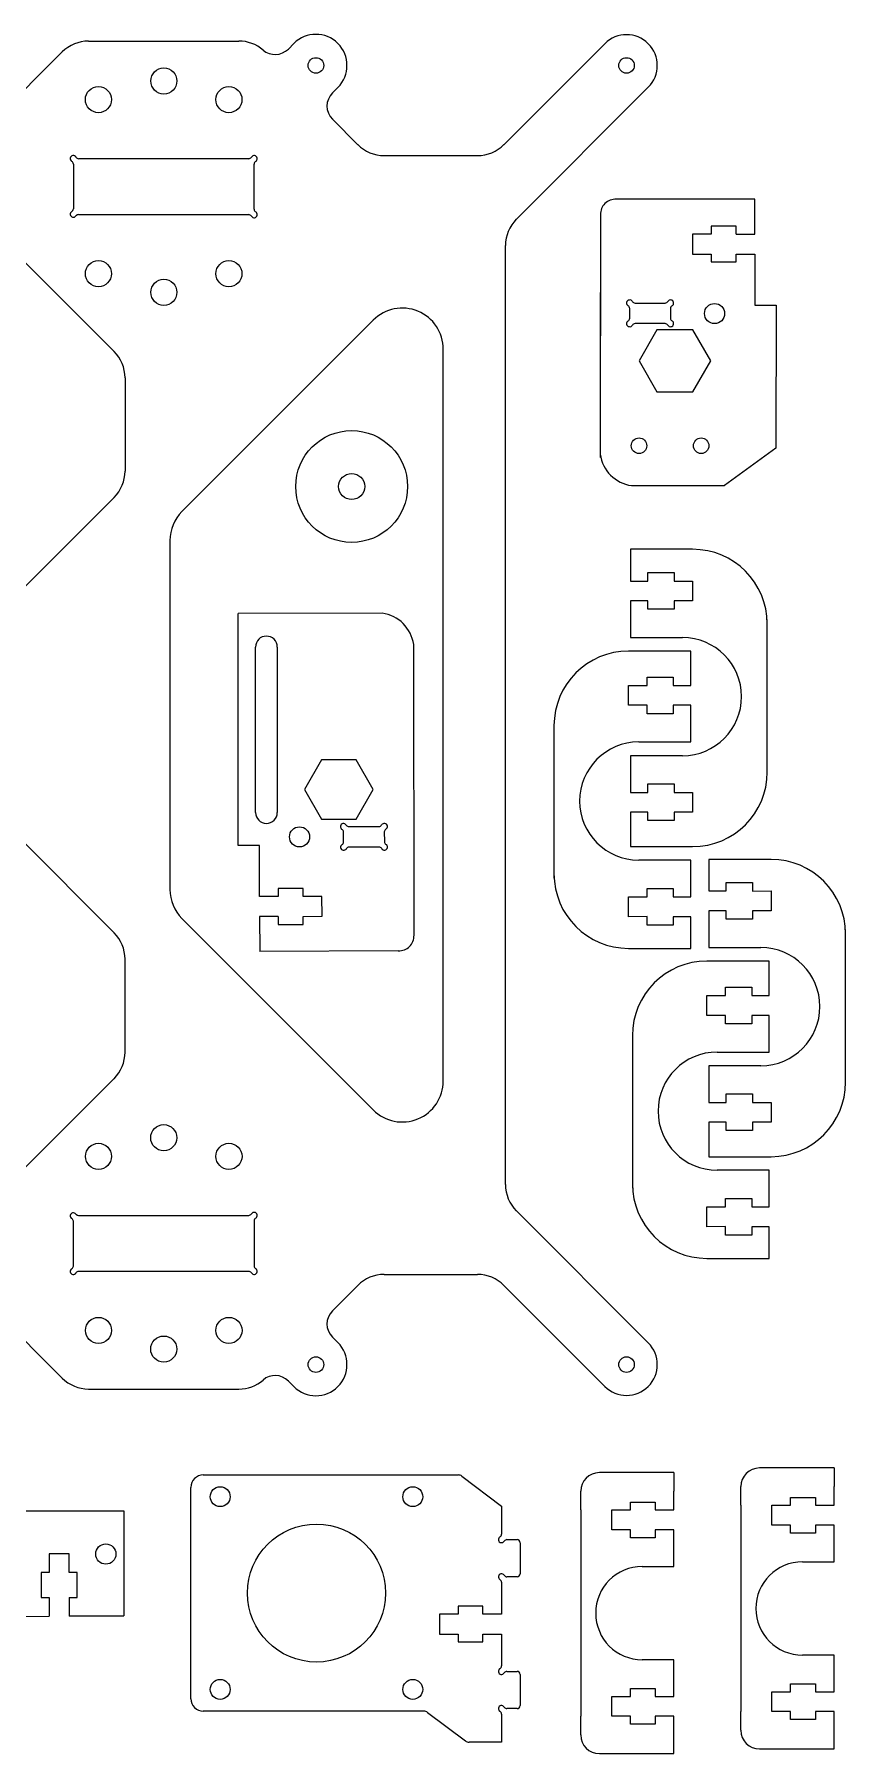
# Model space of a CAD drawing. Header units: millimetres. Extents: x 705 to 1064, y 390 to 812.
# Drawn here: x 933.5 to 1064.1, y 389.9 to 666.5 of the extents above; entities that cross this region are included whole.
import ezdxf

# ---------------------------------------------------------------- set-up
doc = ezdxf.new("R2010")
doc.units = ezdxf.units.MM
doc.header["$PDSIZE"] = -1
doc.layers.add('WHITE', color=7, linetype='Continuous', true_color=0xffffff)

msp = doc.modelspace()

# ---------------------------------------------------------------- linework, layer by layer
at = {"color": 7, "linetype": 'Continuous', "lineweight": 15}
for p, q in [((942.2, 665.42), (966.38, 665.42)), ((975.25, 665.03), (974.36, 664.13)), ((1025.29, 665), (1009.05, 648.75)), ((921.79, 647.49), (937.96, 663.67)), ((981.45, 657.08), (982.32, 657.96)), ((1011.05, 636.75), (1032.29, 658)), ((981.45, 652.84), (985.53, 648.75)), ((939.74, 645.63), (939.74, 638.44)), ((967.97, 646.5), (940.6, 646.5)), ((968.84, 638.36), (968.84, 645.63)), ((989.77, 647), (1004.8, 647)), ((940.55, 637.5), (967.97, 637.5)), ((929.81, 631.98), (946.3, 615.49)), ((1009.29, 481.48), (1009.29, 632.51)), ((988.02, 620.53), (957.22, 589.73)), ((999.29, 498.13), (999.29, 615.86)), ((948.06, 611.25), (948.06, 596.25)), ((931.05, 576.75), (946.3, 592.01)), ((955.29, 585.06), (955.29, 528.93)), ((1029.43, 583.66), (1029.43, 578.56)), ((1039.43, 583.66), (1029.43, 583.66)), ((1029.43, 578.56), (1032.23, 578.56)), ((1032.23, 579.91), (1036.43, 579.91)), ((1032.23, 578.56), (1032.23, 579.91)), ((1036.43, 579.91), (1036.43, 578.55)), ((1036.43, 578.55), (1039.43, 578.56)), ((1039.43, 578.56), (1039.43, 575.36)), ((1032.23, 575.36), (1029.43, 575.36)), ((1029.43, 575.36), (1029.43, 569.46)), ((1032.23, 574.01), (1032.23, 575.36)), ((1036.43, 575.36), (1036.43, 574.01)), ((1039.43, 575.36), (1036.43, 575.36)), ((1036.43, 574.01), (1032.23, 574.01)), ((1051.43, 547.83), (1051.43, 572.37)), ((1039.11, 567.29), (1029.11, 567.29)), ((1029.43, 569.46), (1037.8, 569.46)), ((1039.11, 561.76), (1039.11, 567.29)), ((1029.11, 561.76), (1032.11, 561.76)), ((1029.11, 558.56), (1029.11, 561.76)), ((1032.11, 563.11), (1036.31, 563.11)), ((1032.11, 561.76), (1032.11, 563.11)), ((1036.31, 563.11), (1036.31, 561.76)), ((1036.31, 561.76), (1039.11, 561.76)), ((1032.11, 558.56), (1029.11, 558.56)), ((1032.11, 557.21), (1032.11, 558.56)), ((1036.31, 557.21), (1032.11, 557.21)), ((1036.31, 558.56), (1036.31, 557.21)), ((1039.11, 558.56), (1036.31, 558.56)), ((1039.11, 552.66), (1039.11, 558.56)), ((1017.11, 555.29), (1017.11, 530.76)), ((1029.43, 550.46), (1029.43, 544.56)), ((1037.8, 550.46), (1029.43, 550.46)), ((1030.74, 552.66), (1039.11, 552.66)), ((1032.23, 545.91), (1036.43, 545.91)), ((1032.23, 544.56), (1032.23, 545.91)), ((1036.43, 545.91), (1036.43, 544.56)), ((1029.43, 544.56), (1032.23, 544.56)), ((1036.43, 544.56), (1039.43, 544.56)), ((1039.43, 544.56), (1039.43, 541.36)), ((1029.43, 541.36), (1029.43, 535.83)), ((1032.23, 541.36), (1029.43, 541.36)), ((1032.23, 540.01), (1032.23, 541.36)), ((1036.43, 540.01), (1032.23, 540.01)), ((1039.43, 541.36), (1036.43, 541.36)), ((1036.43, 541.36), (1036.43, 540.01)), ((931.05, 537.24), (946.3, 521.98)), ((1029.43, 535.83), (1039.43, 535.83)), ((1039.11, 533.66), (1030.74, 533.66)), ((1039.11, 527.76), (1039.11, 533.66)), ((1042.05, 533.78), (1042.05, 528.69)), ((1052.05, 533.78), (1042.05, 533.78)), ((1032.11, 529.11), (1036.31, 529.11)), ((1032.11, 527.76), (1032.11, 529.11)), ((1036.31, 529.11), (1036.31, 527.76)), ((1042.05, 528.69), (1044.85, 528.69)), ((1044.85, 530.04), (1049.05, 530.04)), ((1044.85, 528.69), (1044.85, 530.04)), ((1049.05, 530.04), (1049.05, 528.67)), ((1049.05, 528.67), (1052.05, 528.69)), ((1052.05, 528.69), (1052.05, 525.49)), ((1029.11, 527.76), (1032.11, 527.76)), ((1029.11, 524.56), (1029.11, 527.76)), ((1036.31, 527.76), (1039.11, 527.76)), ((988.02, 493.46), (957.22, 524.26)), ((1032.11, 524.58), (1029.11, 524.56)), ((1032.11, 523.21), (1032.11, 524.58)), ((1036.31, 523.21), (1032.11, 523.21)), ((1036.31, 524.56), (1036.31, 523.21)), ((1039.11, 524.56), (1036.31, 524.56)), ((1039.11, 519.46), (1039.11, 524.56)), ((1044.85, 525.49), (1042.05, 525.49)), ((1042.05, 525.49), (1042.05, 519.59)), ((1044.85, 524.14), (1044.85, 525.49)), ((1049.05, 524.14), (1044.85, 524.14)), ((1049.05, 525.49), (1049.05, 524.14)), ((1052.05, 525.49), (1049.05, 525.49)), ((1064.05, 497.95), (1064.05, 522.49)), ((948.06, 502.74), (948.06, 517.74)), ((1029.11, 519.46), (1039.11, 519.46)), ((1051.73, 517.42), (1041.73, 517.42)), ((1042.05, 519.59), (1050.42, 519.59)), ((1051.73, 511.88), (1051.73, 517.42)), ((1041.73, 511.88), (1044.73, 511.88)), ((1041.73, 508.68), (1041.73, 511.88)), ((1044.73, 513.23), (1048.93, 513.23)), ((1044.73, 511.88), (1044.73, 513.23)), ((1048.93, 513.23), (1048.93, 511.88)), ((1048.93, 511.88), (1051.73, 511.88)), ((1044.73, 508.68), (1041.73, 508.68)), ((1044.73, 507.33), (1044.73, 508.68)), ((1048.93, 507.33), (1044.73, 507.33)), ((1048.93, 508.68), (1048.93, 507.33)), ((1051.73, 508.68), (1048.93, 508.68)), ((1051.73, 502.78), (1051.73, 508.68)), ((1029.73, 505.42), (1029.73, 480.88)), ((1043.36, 502.78), (1051.73, 502.78)), ((929.81, 482.01), (946.3, 498.5)), ((1042.05, 500.59), (1042.05, 494.69)), ((1050.42, 500.59), (1042.05, 500.59)), ((1044.85, 496.04), (1049.05, 496.04)), ((1044.85, 494.69), (1044.85, 496.04)), ((1049.05, 496.04), (1049.05, 494.69)), ((1042.05, 494.69), (1044.85, 494.69)), ((1049.05, 494.69), (1052.05, 494.69)), ((1052.05, 494.69), (1052.05, 491.49)), ((1042.05, 491.49), (1042.05, 485.95)), ((1044.85, 491.49), (1042.05, 491.49)), ((1044.85, 490.14), (1044.85, 491.49)), ((1049.05, 490.14), (1044.85, 490.14)), ((1052.05, 491.49), (1049.05, 491.49)), ((1049.05, 491.49), (1049.05, 490.14)), ((1042.05, 485.95), (1052.05, 485.95)), ((1051.73, 483.78), (1043.36, 483.78)), ((1051.73, 477.88), (1051.73, 483.78)), ((1044.73, 479.23), (1048.93, 479.23)), ((1044.73, 477.88), (1044.73, 479.23)), ((1048.93, 479.23), (1048.93, 477.88)), ((940.55, 476.5), (967.97, 476.5)), ((1011.05, 477.24), (1032.29, 456)), ((1041.73, 477.88), (1044.73, 477.88)), ((1041.73, 474.68), (1041.73, 477.88)), ((1048.93, 477.88), (1051.73, 477.88)), ((939.74, 468.36), (939.74, 475.55)), ((968.84, 475.63), (968.84, 468.36)), ((1044.73, 474.7), (1041.73, 474.68)), ((1044.73, 473.33), (1044.73, 474.7)), ((1048.93, 473.33), (1044.73, 473.33)), ((1048.93, 474.68), (1048.93, 473.33)), ((1051.73, 474.68), (1048.93, 474.68)), ((1051.73, 469.59), (1051.73, 474.68)), ((967.97, 467.5), (940.6, 467.5)), ((1041.73, 469.59), (1051.73, 469.59)), ((921.79, 466.5), (937.96, 450.33)), ((981.45, 461.15), (985.53, 465.24)), ((989.77, 467), (1004.8, 467)), ((1025.29, 449), (1009.05, 465.24)), ((982.32, 456.03), (981.45, 456.91)), ((942.2, 448.57), (966.38, 448.57)), ((974.36, 449.86), (975.25, 448.96))]:
    msp.add_line(p, q, dxfattribs=at)
for p, q in [((1049.44, 639.98), (1027.14, 639.97)), ((1049.44, 639.98), (1027.14, 639.97)), ((1024.59, 637.48), (1024.54, 612.52)), ((1024.59, 637.48), (1024.54, 598.42)), ((1046.43, 634.37), (1049.43, 634.37)), ((1046.43, 634.37), (1049.43, 634.37)), ((1046.43, 631.16), (1049.43, 631.16)), ((1046.43, 631.16), (1049.43, 631.16)), ((1052.84, 599.93), (1044.58, 593.9)), ((1052.84, 599.93), (1044.58, 593.9)), ((1029.58, 593.9), (1044.58, 593.9)), ((1029.58, 593.9), (1044.58, 593.9)), ((989.47, 573.37), (966.25, 573.32)), ((989.47, 573.37), (966.25, 573.32)), ((994.58, 521.57), (994.53, 568.35)), ((994.58, 521.57), (994.53, 568.35)), ((972.72, 527.81), (969.71, 527.8)), ((972.72, 527.81), (969.71, 527.8)), ((972.73, 524.59), (969.73, 524.58)), ((972.73, 524.59), (969.73, 524.58)), ((992.04, 519.07), (969.75, 518.98)), ((992.04, 519.07), (969.75, 518.98)), ((867.44, 428.97), (947.87, 428.96)), ((867.44, 428.97), (947.87, 428.96)), ((947.87, 428.96), (947.88, 412.1)), ((947.87, 428.96), (947.88, 412.1)), ((935.83, 415.04), (935.83, 412.03)), ((935.83, 415.04), (935.83, 412.03)), ((939.05, 415.04), (939.05, 412.03)), ((939.05, 415.04), (939.05, 412.03)), ((939.05, 412.08), (947.88, 412.1)), ((939.05, 412.08), (947.88, 412.1))]:
    msp.add_line(p, q)
at = {"linetype": 'ByBlock'}
for p, q in [((969.06, 552.32), (969.06, 567.94)), ((969.06, 552.32), (969.06, 567.94)), ((972.56, 567.94), (972.56, 552.32)), ((972.56, 567.94), (972.56, 552.32)), ((969.06, 541.32), (969.06, 556.94)), ((969.06, 541.32), (969.06, 556.94)), ((972.56, 556.94), (972.56, 541.32)), ((972.56, 556.94), (972.56, 541.32)), ((1002.29, 434.55), (1008.66, 429.75)), ((1036.42, 435.12), (1036.42, 432.12)), ((1036.42, 435.12), (1036.42, 432.12)), ((1062.2, 435.87), (1062.2, 432.87)), ((1062.2, 435.87), (1062.2, 432.87)), ((1021.41, 429.12), (1021.41, 432.12)), ((1021.41, 429.12), (1021.41, 432.12)), ((1047.19, 429.87), (1047.19, 432.87)), ((1047.19, 429.87), (1047.19, 432.87)), ((996.75, 396.55), (1002.86, 391.95)), ((1021.41, 392.92), (1021.41, 395.92)), ((1021.41, 392.92), (1021.41, 395.92)), ((1047.19, 393.67), (1047.19, 396.67)), ((1047.19, 393.67), (1047.19, 396.67)), ((1036.42, 389.92), (1036.42, 392.92)), ((1036.42, 389.92), (1036.42, 392.92)), ((1062.2, 390.67), (1062.2, 393.67)), ((1062.2, 390.67), (1062.2, 393.67))]:
    msp.add_line(p, q, dxfattribs=at)
for points in [[(1049.43, 634.37), (1049.44, 639.98)], [(1049.43, 634.37), (1049.44, 639.98)], [(1049.43, 631.16), (1049.43, 622.95), (1052.86, 622.95)], [(1049.43, 631.16), (1049.43, 622.95), (1052.86, 622.95)], [(1052.86, 622.95), (1052.84, 599.93)], [(1052.86, 622.95), (1052.84, 599.93)], [(966.27, 535.99), (966.25, 573.32)], [(966.27, 535.99), (966.25, 573.32)], [(969.71, 527.8), (969.68, 536), (966.27, 535.99)], [(969.71, 527.8), (969.68, 536), (966.27, 535.99)], [(969.73, 524.58), (969.75, 518.98)], [(969.73, 524.58), (969.75, 518.98)], [(926.92, 411.99), (935.83, 412.03)], [(926.92, 411.99), (935.83, 412.03)]]:
    msp.add_lwpolyline(points)
for points in [[(1039.46, 608.97), (1042.35, 613.97), (1039.46, 618.97), (1033.69, 618.97), (1030.8, 613.97), (1033.69, 608.97)], [(985.24, 540.24), (988, 545.02), (985.24, 549.81), (979.71, 549.81), (976.95, 545.02), (979.71, 540.24)]]:
    msp.add_lwpolyline(points, close=True)
at = {"color": 7, "linetype": 'Continuous', "lineweight": 15}
for centre, radius in [((954.31, 659), 2.1), ((978.79, 661.5), 1.25), ((1028.79, 661.5), 1.25), ((943.78, 656), 2.1), ((964.78, 656), 2.1), ((943.78, 628), 2.1), ((964.78, 628), 2.1), ((954.31, 625), 2.1), ((984.54, 593.76), 9), ((984.54, 593.76), 2.1), ((954.29, 489), 2.1), ((943.79, 486), 2.1), ((964.79, 486), 2.1), ((943.79, 458), 2.1), ((964.79, 458), 2.1), ((954.29, 455), 2.1), ((978.79, 452.5), 1.25), ((1028.79, 452.5), 1.25)]:
    msp.add_circle(centre, radius, dxfattribs=at)
for centre, radius in [((1042.96, 621.58), 1.62), ((1042.96, 621.58), 1.62), ((1030.8, 600.32), 1.25), ((1040.8, 600.32), 1.25), ((976.15, 537.39), 1.62), ((976.15, 537.39), 1.62), ((944.97, 422.03), 1.63), ((944.97, 422.03), 1.63)]:
    msp.add_circle(centre, radius)
for centre, radius, start, end in [((942.2, 659.42), 6, 90, 135.0001), ((966.38, 659.42), 6, 49.3862, 90), ((972.23, 666.26), 3, 229.3862, 315), ((978.79, 661.5), 5, 315, 135), ((1028.79, 661.5), 4.95, 315, 135), ((983.57, 654.96), 3, 135, 225), ((989.77, 653), 6, 225, 270.0001), ((1004.8, 653), 6, 270, 315), ((939.74, 646.5), 0.5, 30, 240), ((939.24, 645.63), 0.5, 0, 60), ((940.6, 647), 0.5, 210, 270), ((967.97, 647), 0.5, 270, 330), ((968.84, 646.5), 0.5, 300, 150), ((969.34, 645.63), 0.5, 120, 180), ((939.74, 637.57), 0.5, 120, 324.6125), ((939.24, 638.44), 0.5, 300, 360), ((940.55, 637), 0.5, 90, 144.6125), ((967.97, 637), 0.5, 30, 90), ((968.84, 637.5), 0.5, 210, 60), ((969.34, 638.36), 0.5, 180, 240), ((1015.29, 632.51), 6, 135, 180), ((992.69, 615.86), 6.6, 0.0001, 134.9999), ((942.06, 611.25), 6, 360, 45), ((942.06, 596.25), 6, 315, 0), ((961.89, 585.06), 6.6, 135, 180), ((1039.43, 571.66), 12, 0, 90), ((1029.11, 555.29), 12, 90, 180), ((1037.8, 559.96), 9.5, 270, 90), ((1030.74, 543.16), 9.5, 90, 270), ((1039.43, 547.83), 12, 270, 0), ((1029.11, 531.46), 12, 180, 270), ((1052.05, 521.78), 12, 0, 90), ((961.89, 528.93), 6.6, 180, 225), ((942.06, 517.74), 6, 0, 45), ((1041.73, 505.42), 12, 90, 180), ((1050.42, 510.09), 9.5, 270, 90), ((942.06, 502.74), 6, 315, 0), ((1043.36, 493.28), 9.5, 90, 270), ((992.69, 498.13), 6.6, 225.0001, 359.9999), ((1052.05, 497.95), 12, 270, 0), ((1015.29, 481.48), 6, 180, 225), ((1041.73, 481.59), 12, 180, 270), ((939.74, 476.42), 0.5, 35.3875, 240), ((939.24, 475.55), 0.5, 0, 60), ((940.55, 477), 0.5, 215.3875, 270), ((967.97, 477), 0.5, 270, 330), ((968.84, 476.5), 0.5, 300, 150), ((969.34, 475.63), 0.5, 120, 180), ((939.74, 467.5), 0.5, 120, 330), ((939.24, 468.36), 0.5, 300, 360), ((940.6, 467), 0.5, 90, 150), ((967.97, 467), 0.5, 30, 90), ((968.84, 467.5), 0.5, 210, 60), ((969.34, 468.36), 0.5, 180, 240), ((989.77, 461), 6, 89.9999, 135), ((1004.8, 461), 6, 45, 90), ((983.57, 459.03), 3, 135, 225), ((978.79, 452.5), 5, 225, 45), ((1028.79, 452.5), 4.95, 225, 45), ((942.2, 454.57), 6, 224.9999, 270), ((966.38, 454.57), 6, 270, 310.6138), ((972.23, 447.74), 3, 45, 130.6138)]:
    msp.add_arc(centre, radius, start, end, dxfattribs=at)
for centre, radius, start, end in [((1027, 637.56), 2.41, 86.6566, 181.9272), ((1027, 637.56), 2.41, 86.6566, 181.9272), ((1030.42, 599.78), 5.94, 188.1301, 261.8699), ((1030.42, 599.78), 5.94, 188.1301, 261.8699), ((988.65, 567.49), 5.94, 8.356, 82.0958), ((988.65, 567.49), 5.94, 8.356, 82.0958), ((992.17, 521.48), 2.41, 266.8826, 2.1531), ((992.17, 521.48), 2.41, 266.8826, 2.1531)]:
    msp.add_arc(centre, radius, start, end)
at = {"linetype": 'ByBlock'}
for centre, radius, start, end in [((970.81, 567.94), 1.75, 0, 180), ((970.81, 567.94), 1.75, 0, 180), ((970.81, 541.32), 1.75, 180, 0), ((970.81, 541.32), 1.75, 180, 0), ((1001.69, 433.75), 1, 53.0251, 90), ((996.15, 395.75), 1, 53.0251, 90), ((1003.46, 392.75), 1, 233.0251, 270)]:
    msp.add_arc(centre, radius, start, end, dxfattribs=at)
at = {"layer": 'Defpoints'}
for p in [(1028.79, 660.25), (1019.03, 604.74), (1019.03, 604.74)]:
    msp.add_point(p, dxfattribs=at)
at = {"layer": 'WHITE', "linetype": 'Continuous'}
for p, q in [((1039.39, 634.37), (1039.39, 631.16)), ((1039.39, 634.37), (1039.39, 631.16)), ((1042.41, 634.37), (1039.39, 634.37)), ((1042.41, 634.37), (1039.39, 634.37)), ((1046.43, 635.66), (1042.41, 635.66)), ((1046.43, 635.66), (1042.41, 635.66)), ((1042.41, 635.66), (1042.41, 634.37)), ((1042.41, 635.66), (1042.41, 634.37)), ((1046.43, 634.37), (1046.43, 635.66)), ((1046.43, 634.37), (1046.43, 635.66)), ((1039.39, 631.16), (1042.41, 631.16)), ((1039.39, 631.16), (1042.41, 631.16)), ((1042.41, 631.16), (1042.41, 629.88)), ((1042.41, 631.16), (1042.41, 629.88)), ((1046.43, 629.88), (1046.43, 631.16)), ((1046.43, 629.88), (1046.43, 631.16)), ((1042.41, 629.88), (1046.43, 629.88)), ((1042.41, 629.88), (1046.43, 629.88)), ((1029.3, 620.83), (1029.3, 622.4)), ((1029.3, 620.83), (1029.3, 622.4)), ((1030.17, 623.27), (1035, 623.27)), ((1030.17, 623.27), (1035, 623.27)), ((1035.87, 622.4), (1035.87, 620.83)), ((1035.87, 622.4), (1035.87, 620.83)), ((1035, 619.97), (1030.17, 619.97)), ((1035, 619.97), (1030.17, 619.97)), ((983.24, 536.6), (983.24, 538.17)), ((983.24, 536.6), (983.24, 538.17)), ((984.1, 539.04), (988.93, 539.06)), ((984.1, 539.04), (988.93, 539.06)), ((989.8, 538.2), (989.81, 536.63)), ((989.8, 538.2), (989.81, 536.63)), ((988.95, 535.76), (984.11, 535.74)), ((988.95, 535.76), (984.11, 535.74)), ((976.73, 529.1), (972.71, 529.09)), ((976.73, 529.1), (972.71, 529.09)), ((972.71, 529.09), (972.72, 527.81)), ((972.71, 529.09), (972.72, 527.81)), ((976.74, 527.82), (976.73, 529.1)), ((976.74, 527.82), (976.73, 529.1)), ((979.75, 527.83), (976.74, 527.82)), ((979.75, 527.83), (976.74, 527.82)), ((979.77, 524.62), (979.75, 527.83)), ((979.77, 524.62), (979.75, 527.83)), ((972.73, 524.59), (972.73, 523.31)), ((972.73, 524.59), (972.73, 523.31)), ((972.73, 523.31), (976.76, 523.32)), ((972.73, 523.31), (976.76, 523.32)), ((976.75, 524.61), (979.77, 524.62)), ((976.75, 524.61), (979.77, 524.62)), ((976.76, 523.32), (976.75, 524.61)), ((976.76, 523.32), (976.75, 524.61)), ((960.66, 434.75), (1001.69, 434.75)), ((1036.42, 435.12), (1024.41, 435.12)), ((1036.42, 435.12), (1024.41, 435.12)), ((1062.2, 435.87), (1050.19, 435.87)), ((1062.2, 435.87), (1050.19, 435.87)), ((958.66, 398.75), (958.66, 432.75)), ((1036.42, 429.12), (1036.42, 432.12)), ((1036.42, 429.12), (1036.42, 432.12)), ((1062.2, 429.87), (1062.2, 432.87)), ((1062.2, 429.87), (1062.2, 432.87)), ((1008.66, 429.75), (1008.66, 425.22)), ((1021.41, 429.12), (1021.41, 395.92)), ((1021.41, 429.12), (1021.41, 395.92)), ((1026.42, 425.92), (1026.42, 429.12)), ((1026.42, 425.92), (1026.42, 429.12)), ((1026.42, 429.12), (1029.42, 429.12)), ((1026.42, 429.12), (1029.42, 429.12)), ((1029.42, 429.12), (1029.42, 430.39)), ((1029.42, 429.12), (1029.42, 430.39)), ((1029.42, 430.39), (1033.42, 430.39)), ((1029.42, 430.39), (1033.42, 430.39)), ((1033.42, 430.39), (1033.42, 429.12)), ((1033.42, 430.39), (1033.42, 429.12)), ((1033.42, 429.12), (1036.42, 429.12)), ((1033.42, 429.12), (1036.42, 429.12)), ((1047.19, 429.87), (1047.19, 396.67)), ((1047.19, 429.87), (1047.19, 396.67)), ((1052.2, 426.67), (1052.2, 429.87)), ((1052.2, 426.67), (1052.2, 429.87)), ((1052.2, 429.87), (1055.2, 429.87)), ((1052.2, 429.87), (1055.2, 429.87)), ((1055.2, 429.87), (1055.2, 431.14)), ((1055.2, 429.87), (1055.2, 431.14)), ((1055.2, 431.14), (1059.2, 431.14)), ((1055.2, 431.14), (1059.2, 431.14)), ((1059.2, 431.14), (1059.2, 429.87)), ((1059.2, 431.14), (1059.2, 429.87)), ((1059.2, 429.87), (1062.2, 429.87)), ((1059.2, 429.87), (1062.2, 429.87)), ((1055.2, 426.67), (1052.2, 426.67)), ((1055.2, 426.67), (1052.2, 426.67)), ((1055.2, 425.39), (1055.2, 426.67)), ((1055.2, 425.39), (1055.2, 426.67)), ((1062.2, 426.67), (1059.2, 426.67)), ((1062.2, 426.67), (1059.2, 426.67)), ((1059.2, 426.67), (1059.2, 425.39)), ((1059.2, 426.67), (1059.2, 425.39)), ((1062.2, 420.77), (1062.2, 426.67)), ((1062.2, 420.77), (1062.2, 426.67)), ((1009.53, 424.35), (1011.16, 424.35)), ((1011.66, 423.85), (1011.66, 418.85)), ((1029.42, 425.92), (1026.42, 425.92)), ((1029.42, 425.92), (1026.42, 425.92)), ((1029.42, 424.64), (1029.42, 425.92)), ((1029.42, 424.64), (1029.42, 425.92)), ((1033.42, 424.64), (1029.42, 424.64)), ((1033.42, 424.64), (1029.42, 424.64)), ((1036.42, 425.92), (1033.42, 425.92)), ((1036.42, 425.92), (1033.42, 425.92)), ((1033.42, 425.92), (1033.42, 424.64)), ((1033.42, 425.92), (1033.42, 424.64)), ((1036.42, 420.02), (1036.42, 425.92)), ((1036.42, 420.02), (1036.42, 425.92)), ((1059.2, 425.39), (1055.2, 425.39)), ((1059.2, 425.39), (1055.2, 425.39)), ((939.05, 422.07), (935.83, 422.07)), ((939.05, 422.07), (935.83, 422.07)), ((935.83, 422.07), (935.83, 419.06)), ((935.83, 422.07), (935.83, 419.06)), ((939.05, 419.06), (939.05, 422.07)), ((939.05, 419.06), (939.05, 422.07)), ((1057.1, 420.77), (1062.2, 420.77)), ((1057.1, 420.77), (1062.2, 420.77)), ((934.55, 419.06), (934.55, 415.04)), ((934.55, 419.06), (934.55, 415.04)), ((935.83, 419.06), (934.55, 419.06)), ((935.83, 419.06), (934.55, 419.06)), ((940.33, 419.06), (939.05, 419.06)), ((940.33, 419.06), (939.05, 419.06)), ((940.33, 415.04), (940.33, 419.06)), ((940.33, 415.04), (940.33, 419.06)), ((1011.16, 418.35), (1009.53, 418.35)), ((1031.32, 420.02), (1036.42, 420.02)), ((1031.32, 420.02), (1036.42, 420.02)), ((934.55, 415.04), (935.83, 415.04)), ((934.55, 415.04), (935.83, 415.04)), ((939.05, 415.04), (940.33, 415.04)), ((939.05, 415.04), (940.33, 415.04)), ((1008.66, 417.49), (1008.66, 412.35)), ((1001.66, 412.35), (998.66, 412.35)), ((998.66, 412.35), (998.66, 409.15)), ((1005.66, 413.63), (1001.66, 413.63)), ((1001.66, 413.63), (1001.66, 412.35)), ((1005.66, 412.35), (1005.66, 413.63)), ((1008.66, 412.35), (1005.66, 412.35)), ((998.66, 409.15), (1001.66, 409.15)), ((1001.66, 409.15), (1001.66, 407.88)), ((1001.66, 407.88), (1005.66, 407.88)), ((1005.66, 409.15), (1008.66, 409.15)), ((1005.66, 407.88), (1005.66, 409.15)), ((1008.66, 409.15), (1008.66, 404.02)), ((1036.42, 405.02), (1031.32, 405.02)), ((1036.42, 405.02), (1031.32, 405.02)), ((1036.42, 399.12), (1036.42, 405.02)), ((1036.42, 399.12), (1036.42, 405.02)), ((1062.2, 405.77), (1057.1, 405.77)), ((1062.2, 405.77), (1057.1, 405.77)), ((1062.2, 399.87), (1062.2, 405.77)), ((1062.2, 399.87), (1062.2, 405.77)), ((1009.53, 403.15), (1011.16, 403.15)), ((1011.66, 402.65), (1011.66, 397.65)), ((1055.2, 399.87), (1055.2, 401.14)), ((1055.2, 399.87), (1055.2, 401.14)), ((1055.2, 401.14), (1059.2, 401.14)), ((1055.2, 401.14), (1059.2, 401.14)), ((1059.2, 401.14), (1059.2, 399.87)), ((1059.2, 401.14), (1059.2, 399.87)), ((1026.42, 395.92), (1026.42, 399.12)), ((1026.42, 395.92), (1026.42, 399.12)), ((1026.42, 399.12), (1029.42, 399.12)), ((1026.42, 399.12), (1029.42, 399.12)), ((1029.42, 399.12), (1029.42, 400.39)), ((1029.42, 399.12), (1029.42, 400.39)), ((1029.42, 400.39), (1033.42, 400.39)), ((1029.42, 400.39), (1033.42, 400.39)), ((1033.42, 400.39), (1033.42, 399.12)), ((1033.42, 400.39), (1033.42, 399.12)), ((1033.42, 399.12), (1036.42, 399.12)), ((1033.42, 399.12), (1036.42, 399.12)), ((1052.2, 396.67), (1052.2, 399.87)), ((1052.2, 396.67), (1052.2, 399.87)), ((1052.2, 399.87), (1055.2, 399.87)), ((1052.2, 399.87), (1055.2, 399.87)), ((1059.2, 399.87), (1062.2, 399.87)), ((1059.2, 399.87), (1062.2, 399.87)), ((996.15, 396.75), (960.66, 396.75)), ((1008.66, 396.29), (1008.66, 391.75)), ((1011.16, 397.15), (1009.53, 397.15)), ((1029.42, 395.92), (1026.42, 395.92)), ((1029.42, 395.92), (1026.42, 395.92)), ((1029.42, 394.64), (1029.42, 395.92)), ((1029.42, 394.64), (1029.42, 395.92)), ((1036.42, 395.92), (1033.42, 395.92)), ((1036.42, 395.92), (1033.42, 395.92)), ((1033.42, 395.92), (1033.42, 394.64)), ((1033.42, 395.92), (1033.42, 394.64)), ((1036.42, 392.92), (1036.42, 395.92)), ((1036.42, 392.92), (1036.42, 395.92)), ((1055.2, 396.67), (1052.2, 396.67)), ((1055.2, 396.67), (1052.2, 396.67)), ((1055.2, 395.39), (1055.2, 396.67)), ((1055.2, 395.39), (1055.2, 396.67)), ((1062.2, 396.67), (1059.2, 396.67)), ((1062.2, 396.67), (1059.2, 396.67)), ((1059.2, 396.67), (1059.2, 395.39)), ((1059.2, 396.67), (1059.2, 395.39)), ((1062.2, 393.67), (1062.2, 396.67)), ((1062.2, 393.67), (1062.2, 396.67)), ((1033.42, 394.64), (1029.42, 394.64)), ((1033.42, 394.64), (1029.42, 394.64)), ((1059.2, 395.39), (1055.2, 395.39)), ((1059.2, 395.39), (1055.2, 395.39)), ((1008.66, 391.75), (1003.46, 391.75)), ((1050.19, 390.67), (1062.2, 390.67)), ((1050.19, 390.67), (1062.2, 390.67)), ((1024.41, 389.92), (1036.42, 389.92)), ((1024.41, 389.92), (1036.42, 389.92))]:
    msp.add_line(p, q, dxfattribs=at)
for centre, radius in [((963.38, 431.25), 1.6), ((994.38, 431.25), 1.6), ((978.88, 415.75), 11.1), ((963.38, 400.25), 1.6), ((994.38, 400.25), 1.6)]:
    msp.add_circle(centre, radius, dxfattribs=at)
for centre, radius, start, end in [((1029.3, 623.27), 0.5, 30.0002, 240), ((1029.3, 623.27), 0.5, 30.0002, 240), ((1028.8, 622.4), 0.5, 0, 60), ((1028.8, 622.4), 0.5, 0, 60), ((1030.17, 623.77), 0.5, 210.0002, 270), ((1030.17, 623.77), 0.5, 210.0002, 270), ((1035, 623.77), 0.5, 270, 330), ((1035, 623.77), 0.5, 270, 330), ((1035.87, 623.27), 0.5, 300.0002, 150), ((1035.87, 623.27), 0.5, 300.0002, 150), ((1036.37, 622.4), 0.5, 120.0002, 180), ((1036.37, 622.4), 0.5, 120.0002, 180), ((1029.3, 619.97), 0.5, 120.0002, 330), ((1029.3, 619.97), 0.5, 120.0002, 330), ((1028.8, 620.83), 0.5, 300.0002, 0), ((1028.8, 620.83), 0.5, 300.0002, 0), ((1030.17, 619.47), 0.5, 90, 150), ((1030.17, 619.47), 0.5, 90, 150), ((1035, 619.47), 0.5, 30.0002, 90), ((1035, 619.47), 0.5, 30.0002, 90), ((1035.87, 619.97), 0.5, 210.0002, 60), ((1035.87, 619.97), 0.5, 210.0002, 60), ((1036.37, 620.83), 0.5, 180, 240), ((1036.37, 620.83), 0.5, 180, 240), ((983.23, 539.04), 0.5, 30.2261, 240.2259), ((983.23, 539.04), 0.5, 30.2261, 240.2259), ((989.8, 539.06), 0.5, 300.2261, 150.2259), ((989.8, 539.06), 0.5, 300.2261, 150.2259), ((982.74, 538.17), 0.5, 0.2259, 60.2259), ((982.74, 538.17), 0.5, 0.2259, 60.2259), ((982.74, 536.6), 0.5, 300.2261, 0.2259), ((982.74, 536.6), 0.5, 300.2261, 0.2259), ((984.1, 539.54), 0.5, 210.2261, 270.2259), ((984.1, 539.54), 0.5, 210.2261, 270.2259), ((988.93, 539.56), 0.5, 270.2259, 330.2259), ((988.93, 539.56), 0.5, 270.2259, 330.2259), ((990.3, 538.2), 0.5, 120.2261, 180.2259), ((990.3, 538.2), 0.5, 120.2261, 180.2259), ((990.31, 536.63), 0.5, 180.2259, 240.2259), ((990.31, 536.63), 0.5, 180.2259, 240.2259), ((983.25, 535.74), 0.5, 120.2261, 330.2259), ((983.25, 535.74), 0.5, 120.2261, 330.2259), ((984.11, 535.24), 0.5, 90.2259, 150.2259), ((984.11, 535.24), 0.5, 90.2259, 150.2259), ((988.95, 535.26), 0.5, 30.2261, 90.2259), ((988.95, 535.26), 0.5, 30.2261, 90.2259), ((989.81, 535.76), 0.5, 210.2261, 60.2259), ((989.81, 535.76), 0.5, 210.2261, 60.2259), ((960.66, 432.75), 2, 90, 180), ((1024.41, 432.12), 3, 90, 180), ((1024.41, 432.12), 3, 90, 180), ((1050.19, 432.87), 3, 90, 180), ((1050.19, 432.87), 3, 90, 180), ((1008.66, 424.35), 0.5, 120, 329.9998), ((1008.16, 425.22), 0.5, 300, 0), ((1009.53, 423.85), 0.5, 90, 149.9998), ((1011.16, 423.85), 0.5, 0, 90), ((1057.1, 413.27), 7.5, 90, 270), ((1057.1, 413.27), 7.5, 90, 270), ((1008.66, 418.35), 0.5, 30, 239.9998), ((1008.16, 417.49), 0.5, 0, 59.9998), ((1009.53, 418.85), 0.5, 210, 270), ((1011.16, 418.85), 0.5, 270, 0), ((1031.32, 412.52), 7.5, 90, 270), ((1031.32, 412.52), 7.5, 90, 270), ((1008.16, 404.02), 0.5, 300, 0), ((1008.66, 403.15), 0.5, 120, 329.9998), ((1009.53, 402.65), 0.5, 90, 149.9998), ((1011.16, 402.65), 0.5, 0, 90), ((960.66, 398.75), 2, 180, 270), ((1008.66, 397.15), 0.5, 30, 239.9998), ((1008.16, 396.29), 0.5, 0, 59.9998), ((1009.53, 397.65), 0.5, 210, 270), ((1011.16, 397.65), 0.5, 270, 0), ((1024.41, 392.92), 3, 180, 270), ((1024.41, 392.92), 3, 180, 270), ((1050.19, 393.67), 3, 180, 270), ((1050.19, 393.67), 3, 180, 270)]:
    msp.add_arc(centre, radius, start, end, dxfattribs=at)

doc.saveas('drawing.dxf')
